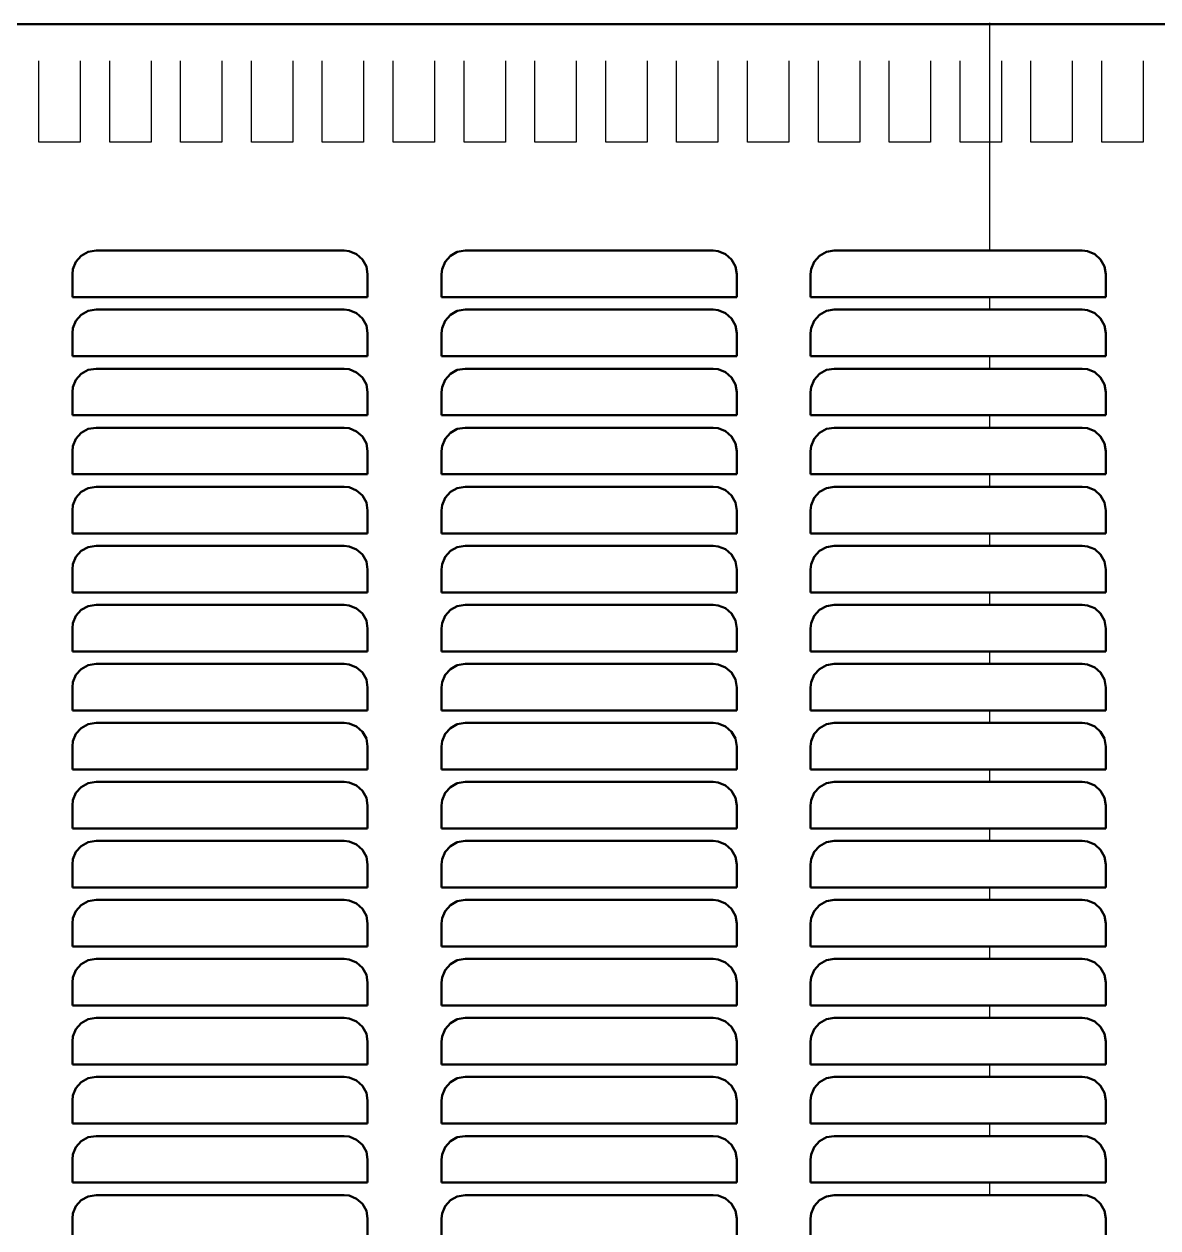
# Model space of a CAD drawing. Header units: inches. Extents: x 0 to 35.8, y 0 to 41.5.
# Drawn here: x 9.83 to 19.43, y 31.3 to 41.5 of the extents above; entities that cross this region are included whole.
import ezdxf

# ---------------------------------------------------------------- set-up
doc = ezdxf.new("R2010")
doc.units = ezdxf.units.IN
doc.header["$MEASUREMENT"] = 0
doc.linetypes.add('Dashed', pattern=[2, 1, -1])
for name, color, linetype, lineweight in [('2d ConnectionPoints', 7, 'Continuous', 50), ('AM_0', 7, 'Continuous', 50), ('AM_4', 3, 'Continuous', 25), ('AM_9', 6, 'Dashed', 25)]:
    doc.layers.add(name, color=color, linetype=linetype, lineweight=lineweight)

msp = doc.modelspace()

# ---------------------------------------------------------------- linework, layer by layer
at = {"layer": '2d ConnectionPoints'}
msp.add_point((18, 41.5), dxfattribs=at)
msp.add_point((18, 41.5), dxfattribs=at)
msp.add_point((18, 41.5), dxfattribs=at)
at = {"layer": 'AM_0'}
for p, q in [((0.23, 41.5), (35.77, 41.5)), ((12.534, 39.581), (10.434, 39.581)), ((15.659, 39.581), (13.559, 39.581)), ((18.784, 39.581), (16.684, 39.581)), ((10.234, 39.381), (10.234, 39.186)), ((12.734, 39.186), (12.734, 39.381)), ((13.359, 39.381), (13.359, 39.186)), ((15.859, 39.186), (15.859, 39.381)), ((16.484, 39.381), (16.484, 39.186)), ((18.984, 39.186), (18.984, 39.381)), ((10.234, 39.186), (12.734, 39.186)), ((13.359, 39.186), (15.859, 39.186)), ((16.484, 39.186), (18.984, 39.186)), ((12.534, 39.081), (10.434, 39.081)), ((15.659, 39.081), (13.559, 39.081)), ((18.784, 39.081), (16.684, 39.081)), ((10.234, 38.881), (10.234, 38.686)), ((12.734, 38.686), (12.734, 38.881)), ((13.359, 38.881), (13.359, 38.686)), ((15.859, 38.686), (15.859, 38.881)), ((16.484, 38.881), (16.484, 38.686)), ((18.984, 38.686), (18.984, 38.881)), ((10.234, 38.686), (12.734, 38.686)), ((13.359, 38.686), (15.859, 38.686)), ((16.484, 38.686), (18.984, 38.686)), ((12.534, 38.581), (10.434, 38.581)), ((15.659, 38.581), (13.559, 38.581)), ((18.784, 38.581), (16.684, 38.581)), ((10.234, 38.381), (10.234, 38.186)), ((12.734, 38.186), (12.734, 38.381)), ((13.359, 38.381), (13.359, 38.186)), ((15.859, 38.186), (15.859, 38.381)), ((16.484, 38.381), (16.484, 38.186)), ((18.984, 38.186), (18.984, 38.381)), ((10.234, 38.186), (12.734, 38.186)), ((13.359, 38.186), (15.859, 38.186)), ((16.484, 38.186), (18.984, 38.186)), ((12.534, 38.081), (10.434, 38.081)), ((15.659, 38.081), (13.559, 38.081)), ((18.784, 38.081), (16.684, 38.081)), ((10.234, 37.881), (10.234, 37.686)), ((12.734, 37.686), (12.734, 37.881)), ((13.359, 37.881), (13.359, 37.686)), ((15.859, 37.686), (15.859, 37.881)), ((16.484, 37.881), (16.484, 37.686)), ((18.984, 37.686), (18.984, 37.881)), ((10.234, 37.686), (12.734, 37.686)), ((13.359, 37.686), (15.859, 37.686)), ((16.484, 37.686), (18.984, 37.686)), ((12.534, 37.581), (10.434, 37.581)), ((15.659, 37.581), (13.559, 37.581)), ((18.784, 37.581), (16.684, 37.581)), ((10.234, 37.381), (10.234, 37.186)), ((12.734, 37.186), (12.734, 37.381)), ((13.359, 37.381), (13.359, 37.186)), ((15.859, 37.186), (15.859, 37.381)), ((16.484, 37.381), (16.484, 37.186)), ((18.984, 37.186), (18.984, 37.381)), ((10.234, 37.186), (12.734, 37.186)), ((13.359, 37.186), (15.859, 37.186)), ((16.484, 37.186), (18.984, 37.186)), ((12.534, 37.081), (10.434, 37.081)), ((15.659, 37.081), (13.559, 37.081)), ((18.784, 37.081), (16.684, 37.081)), ((10.234, 36.881), (10.234, 36.686)), ((12.734, 36.686), (12.734, 36.881)), ((13.359, 36.881), (13.359, 36.686)), ((15.859, 36.686), (15.859, 36.881)), ((16.484, 36.881), (16.484, 36.686)), ((18.984, 36.686), (18.984, 36.881)), ((10.234, 36.686), (12.734, 36.686)), ((13.359, 36.686), (15.859, 36.686)), ((16.484, 36.686), (18.984, 36.686)), ((12.534, 36.581), (10.434, 36.581)), ((15.659, 36.581), (13.559, 36.581)), ((18.784, 36.581), (16.684, 36.581)), ((10.234, 36.381), (10.234, 36.186)), ((12.734, 36.186), (12.734, 36.381)), ((13.359, 36.381), (13.359, 36.186)), ((15.859, 36.186), (15.859, 36.381)), ((16.484, 36.381), (16.484, 36.186)), ((18.984, 36.186), (18.984, 36.381)), ((10.234, 36.186), (12.734, 36.186)), ((13.359, 36.186), (15.859, 36.186)), ((16.484, 36.186), (18.984, 36.186)), ((12.534, 36.081), (10.434, 36.081)), ((15.659, 36.081), (13.559, 36.081)), ((18.784, 36.081), (16.684, 36.081)), ((10.234, 35.881), (10.234, 35.686)), ((12.734, 35.686), (12.734, 35.881)), ((13.359, 35.881), (13.359, 35.686)), ((15.859, 35.686), (15.859, 35.881)), ((16.484, 35.881), (16.484, 35.686)), ((18.984, 35.686), (18.984, 35.881)), ((10.234, 35.686), (12.734, 35.686)), ((13.359, 35.686), (15.859, 35.686)), ((16.484, 35.686), (18.984, 35.686)), ((12.534, 35.581), (10.434, 35.581)), ((15.659, 35.581), (13.559, 35.581)), ((18.784, 35.581), (16.684, 35.581)), ((10.234, 35.381), (10.234, 35.186)), ((12.734, 35.186), (12.734, 35.381)), ((13.359, 35.381), (13.359, 35.186)), ((15.859, 35.186), (15.859, 35.381)), ((16.484, 35.381), (16.484, 35.186)), ((18.984, 35.186), (18.984, 35.381)), ((10.234, 35.186), (12.734, 35.186)), ((13.359, 35.186), (15.859, 35.186)), ((16.484, 35.186), (18.984, 35.186)), ((12.534, 35.081), (10.434, 35.081)), ((15.659, 35.081), (13.559, 35.081)), ((18.784, 35.081), (16.684, 35.081)), ((10.234, 34.881), (10.234, 34.686)), ((12.734, 34.686), (12.734, 34.881)), ((13.359, 34.881), (13.359, 34.686)), ((15.859, 34.686), (15.859, 34.881)), ((16.484, 34.881), (16.484, 34.686)), ((18.984, 34.686), (18.984, 34.881)), ((10.234, 34.686), (12.734, 34.686)), ((13.359, 34.686), (15.859, 34.686)), ((16.484, 34.686), (18.984, 34.686)), ((12.534, 34.581), (10.434, 34.581)), ((15.659, 34.581), (13.559, 34.581)), ((18.784, 34.581), (16.684, 34.581)), ((10.234, 34.381), (10.234, 34.186)), ((12.734, 34.186), (12.734, 34.381)), ((13.359, 34.381), (13.359, 34.186)), ((15.859, 34.186), (15.859, 34.381)), ((16.484, 34.381), (16.484, 34.186)), ((18.984, 34.186), (18.984, 34.381)), ((10.234, 34.186), (12.734, 34.186)), ((13.359, 34.186), (15.859, 34.186)), ((16.484, 34.186), (18.984, 34.186)), ((12.534, 34.081), (10.434, 34.081)), ((15.659, 34.081), (13.559, 34.081)), ((18.784, 34.081), (16.684, 34.081)), ((10.234, 33.881), (10.234, 33.686)), ((12.734, 33.686), (12.734, 33.881)), ((13.359, 33.881), (13.359, 33.686)), ((15.859, 33.686), (15.859, 33.881)), ((16.484, 33.881), (16.484, 33.686)), ((18.984, 33.686), (18.984, 33.881)), ((10.234, 33.686), (12.734, 33.686)), ((13.359, 33.686), (15.859, 33.686)), ((16.484, 33.686), (18.984, 33.686)), ((12.534, 33.581), (10.434, 33.581)), ((15.659, 33.581), (13.559, 33.581)), ((18.784, 33.581), (16.684, 33.581)), ((10.234, 33.381), (10.234, 33.186)), ((12.734, 33.186), (12.734, 33.381)), ((13.359, 33.381), (13.359, 33.186)), ((15.859, 33.186), (15.859, 33.381)), ((16.484, 33.381), (16.484, 33.186)), ((18.984, 33.186), (18.984, 33.381)), ((10.234, 33.186), (12.734, 33.186)), ((13.359, 33.186), (15.859, 33.186)), ((16.484, 33.186), (18.984, 33.186)), ((12.534, 33.081), (10.434, 33.081)), ((15.659, 33.081), (13.559, 33.081)), ((18.784, 33.081), (16.684, 33.081)), ((10.234, 32.881), (10.234, 32.686)), ((12.734, 32.686), (12.734, 32.881)), ((13.359, 32.881), (13.359, 32.686)), ((15.859, 32.686), (15.859, 32.881)), ((16.484, 32.881), (16.484, 32.686)), ((18.984, 32.686), (18.984, 32.881)), ((10.234, 32.686), (12.734, 32.686)), ((13.359, 32.686), (15.859, 32.686)), ((16.484, 32.686), (18.984, 32.686)), ((12.534, 32.581), (10.434, 32.581)), ((15.659, 32.581), (13.559, 32.581)), ((18.784, 32.581), (16.684, 32.581)), ((10.234, 32.381), (10.234, 32.186)), ((12.734, 32.186), (12.734, 32.381)), ((13.359, 32.381), (13.359, 32.186)), ((15.859, 32.186), (15.859, 32.381)), ((16.484, 32.381), (16.484, 32.186)), ((18.984, 32.186), (18.984, 32.381)), ((10.234, 32.186), (12.734, 32.186)), ((13.359, 32.186), (15.859, 32.186)), ((16.484, 32.186), (18.984, 32.186)), ((12.534, 32.081), (10.434, 32.081)), ((15.659, 32.081), (13.559, 32.081)), ((18.784, 32.081), (16.684, 32.081)), ((10.234, 31.881), (10.234, 31.686)), ((12.734, 31.686), (12.734, 31.881)), ((13.359, 31.881), (13.359, 31.686)), ((15.859, 31.686), (15.859, 31.881)), ((16.484, 31.881), (16.484, 31.686)), ((18.984, 31.686), (18.984, 31.881)), ((10.234, 31.686), (12.734, 31.686)), ((13.359, 31.686), (15.859, 31.686)), ((16.484, 31.686), (18.984, 31.686)), ((12.534, 31.581), (10.434, 31.581)), ((15.659, 31.581), (13.559, 31.581)), ((18.784, 31.581), (16.684, 31.581)), ((10.234, 31.381), (10.234, 31.186)), ((12.734, 31.186), (12.734, 31.381)), ((13.359, 31.381), (13.359, 31.186)), ((15.859, 31.186), (15.859, 31.381)), ((16.484, 31.381), (16.484, 31.186)), ((18.984, 31.186), (18.984, 31.381))]:
    msp.add_line(p, q, dxfattribs=at)
for points in [[(10.434, 39.581), (10.368, 39.57), (10.309, 39.537), (10.264, 39.487), (10.239, 39.425), (10.234, 39.381)], [(12.734, 39.381), (12.723, 39.447), (12.69, 39.506), (12.64, 39.55), (12.578, 39.576), (12.534, 39.581)], [(13.559, 39.581), (13.493, 39.57), (13.434, 39.537), (13.389, 39.487), (13.364, 39.425), (13.359, 39.381)], [(15.859, 39.381), (15.848, 39.447), (15.815, 39.506), (15.765, 39.551), (15.703, 39.576), (15.659, 39.581)], [(16.684, 39.581), (16.618, 39.57), (16.559, 39.537), (16.514, 39.487), (16.489, 39.425), (16.484, 39.381)], [(18.984, 39.381), (18.973, 39.447), (18.94, 39.506), (18.89, 39.551), (18.828, 39.576), (18.784, 39.581)], [(10.434, 39.081), (10.368, 39.07), (10.309, 39.037), (10.264, 38.987), (10.239, 38.925), (10.234, 38.881)], [(12.734, 38.881), (12.723, 38.947), (12.69, 39.006), (12.64, 39.05), (12.578, 39.076), (12.534, 39.081)], [(13.559, 39.081), (13.493, 39.07), (13.434, 39.037), (13.389, 38.987), (13.364, 38.925), (13.359, 38.881)], [(15.859, 38.881), (15.848, 38.947), (15.815, 39.006), (15.765, 39.051), (15.703, 39.076), (15.659, 39.081)], [(16.684, 39.081), (16.618, 39.07), (16.559, 39.037), (16.514, 38.987), (16.489, 38.925), (16.484, 38.881)], [(18.984, 38.881), (18.973, 38.947), (18.94, 39.006), (18.89, 39.051), (18.828, 39.076), (18.784, 39.081)], [(10.434, 38.581), (10.368, 38.57), (10.309, 38.537), (10.264, 38.487), (10.239, 38.425), (10.234, 38.381)], [(12.734, 38.381), (12.723, 38.447), (12.69, 38.506), (12.64, 38.55), (12.578, 38.576), (12.534, 38.581)], [(13.559, 38.581), (13.493, 38.57), (13.434, 38.537), (13.389, 38.487), (13.364, 38.425), (13.359, 38.381)], [(15.859, 38.381), (15.848, 38.447), (15.815, 38.506), (15.765, 38.551), (15.703, 38.576), (15.659, 38.581)], [(16.684, 38.581), (16.618, 38.57), (16.559, 38.537), (16.514, 38.487), (16.489, 38.425), (16.484, 38.381)], [(18.984, 38.381), (18.973, 38.447), (18.94, 38.506), (18.89, 38.551), (18.828, 38.576), (18.784, 38.581)], [(10.434, 38.081), (10.368, 38.07), (10.309, 38.037), (10.264, 37.987), (10.239, 37.925), (10.234, 37.881)], [(12.734, 37.881), (12.723, 37.947), (12.69, 38.006), (12.64, 38.05), (12.578, 38.076), (12.534, 38.081)], [(13.559, 38.081), (13.493, 38.07), (13.434, 38.037), (13.389, 37.987), (13.364, 37.925), (13.359, 37.881)], [(15.859, 37.881), (15.848, 37.947), (15.815, 38.006), (15.765, 38.051), (15.703, 38.076), (15.659, 38.081)], [(16.684, 38.081), (16.618, 38.07), (16.559, 38.037), (16.514, 37.987), (16.489, 37.925), (16.484, 37.881)], [(18.984, 37.881), (18.973, 37.947), (18.94, 38.006), (18.89, 38.051), (18.828, 38.076), (18.784, 38.081)], [(10.434, 37.581), (10.368, 37.57), (10.309, 37.537), (10.264, 37.487), (10.239, 37.425), (10.234, 37.381)], [(12.734, 37.381), (12.723, 37.447), (12.69, 37.506), (12.64, 37.55), (12.578, 37.576), (12.534, 37.581)], [(13.559, 37.581), (13.493, 37.57), (13.434, 37.537), (13.389, 37.487), (13.364, 37.425), (13.359, 37.381)], [(15.859, 37.381), (15.848, 37.447), (15.815, 37.506), (15.765, 37.551), (15.703, 37.576), (15.659, 37.581)], [(16.684, 37.581), (16.618, 37.57), (16.559, 37.537), (16.514, 37.487), (16.489, 37.425), (16.484, 37.381)], [(18.984, 37.381), (18.973, 37.447), (18.94, 37.506), (18.89, 37.551), (18.828, 37.576), (18.784, 37.581)], [(10.434, 37.081), (10.368, 37.07), (10.309, 37.037), (10.264, 36.987), (10.239, 36.925), (10.234, 36.881)], [(12.734, 36.881), (12.723, 36.947), (12.69, 37.006), (12.64, 37.05), (12.578, 37.076), (12.534, 37.081)], [(13.559, 37.081), (13.493, 37.07), (13.434, 37.037), (13.389, 36.987), (13.364, 36.925), (13.359, 36.881)], [(15.859, 36.881), (15.848, 36.947), (15.815, 37.006), (15.765, 37.051), (15.703, 37.076), (15.659, 37.081)], [(16.684, 37.081), (16.618, 37.07), (16.559, 37.037), (16.514, 36.987), (16.489, 36.925), (16.484, 36.881)], [(18.984, 36.881), (18.973, 36.947), (18.94, 37.006), (18.89, 37.051), (18.828, 37.076), (18.784, 37.081)], [(10.434, 36.581), (10.368, 36.57), (10.309, 36.537), (10.264, 36.487), (10.239, 36.425), (10.234, 36.381)], [(12.734, 36.381), (12.723, 36.447), (12.69, 36.506), (12.64, 36.55), (12.578, 36.576), (12.534, 36.581)], [(13.559, 36.581), (13.493, 36.57), (13.434, 36.537), (13.389, 36.487), (13.364, 36.425), (13.359, 36.381)], [(15.859, 36.381), (15.848, 36.447), (15.815, 36.506), (15.765, 36.551), (15.703, 36.576), (15.659, 36.581)], [(16.684, 36.581), (16.618, 36.57), (16.559, 36.537), (16.514, 36.487), (16.489, 36.425), (16.484, 36.381)], [(18.984, 36.381), (18.973, 36.447), (18.94, 36.506), (18.89, 36.551), (18.828, 36.576), (18.784, 36.581)], [(10.434, 36.081), (10.368, 36.07), (10.309, 36.037), (10.264, 35.987), (10.239, 35.925), (10.234, 35.881)], [(12.734, 35.881), (12.723, 35.947), (12.69, 36.006), (12.64, 36.05), (12.578, 36.076), (12.534, 36.081)], [(13.559, 36.081), (13.493, 36.07), (13.434, 36.037), (13.389, 35.987), (13.364, 35.925), (13.359, 35.881)], [(15.859, 35.881), (15.848, 35.947), (15.815, 36.006), (15.765, 36.051), (15.703, 36.076), (15.659, 36.081)], [(16.684, 36.081), (16.618, 36.07), (16.559, 36.037), (16.514, 35.987), (16.489, 35.925), (16.484, 35.881)], [(18.984, 35.881), (18.973, 35.947), (18.94, 36.006), (18.89, 36.051), (18.828, 36.076), (18.784, 36.081)], [(10.434, 35.581), (10.368, 35.57), (10.309, 35.537), (10.264, 35.487), (10.239, 35.425), (10.234, 35.381)], [(12.734, 35.381), (12.723, 35.447), (12.69, 35.506), (12.64, 35.55), (12.578, 35.576), (12.534, 35.581)], [(13.559, 35.581), (13.493, 35.57), (13.434, 35.537), (13.389, 35.487), (13.364, 35.425), (13.359, 35.381)], [(15.859, 35.381), (15.848, 35.447), (15.815, 35.506), (15.765, 35.551), (15.703, 35.576), (15.659, 35.581)], [(16.684, 35.581), (16.618, 35.57), (16.559, 35.537), (16.514, 35.487), (16.489, 35.425), (16.484, 35.381)], [(18.984, 35.381), (18.973, 35.447), (18.94, 35.506), (18.89, 35.551), (18.828, 35.576), (18.784, 35.581)], [(10.434, 35.081), (10.368, 35.07), (10.309, 35.037), (10.264, 34.987), (10.239, 34.925), (10.234, 34.881)], [(12.734, 34.881), (12.723, 34.947), (12.69, 35.006), (12.64, 35.05), (12.578, 35.076), (12.534, 35.081)], [(13.559, 35.081), (13.493, 35.07), (13.434, 35.037), (13.389, 34.987), (13.364, 34.925), (13.359, 34.881)], [(15.859, 34.881), (15.848, 34.947), (15.815, 35.006), (15.765, 35.051), (15.703, 35.076), (15.659, 35.081)], [(16.684, 35.081), (16.618, 35.07), (16.559, 35.037), (16.514, 34.987), (16.489, 34.925), (16.484, 34.881)], [(18.984, 34.881), (18.973, 34.947), (18.94, 35.006), (18.89, 35.051), (18.828, 35.076), (18.784, 35.081)], [(10.434, 34.581), (10.368, 34.57), (10.309, 34.537), (10.264, 34.487), (10.239, 34.425), (10.234, 34.381)], [(12.734, 34.381), (12.723, 34.447), (12.69, 34.506), (12.64, 34.55), (12.578, 34.576), (12.534, 34.581)], [(13.559, 34.581), (13.493, 34.57), (13.434, 34.537), (13.389, 34.487), (13.364, 34.425), (13.359, 34.381)], [(15.859, 34.381), (15.848, 34.447), (15.815, 34.506), (15.765, 34.551), (15.703, 34.576), (15.659, 34.581)], [(16.684, 34.581), (16.618, 34.57), (16.559, 34.537), (16.514, 34.487), (16.489, 34.425), (16.484, 34.381)], [(18.984, 34.381), (18.973, 34.447), (18.94, 34.506), (18.89, 34.551), (18.828, 34.576), (18.784, 34.581)], [(10.434, 34.081), (10.368, 34.07), (10.309, 34.037), (10.264, 33.987), (10.239, 33.925), (10.234, 33.881)], [(12.734, 33.881), (12.723, 33.947), (12.69, 34.006), (12.64, 34.05), (12.578, 34.076), (12.534, 34.081)], [(13.559, 34.081), (13.493, 34.07), (13.434, 34.037), (13.389, 33.987), (13.364, 33.925), (13.359, 33.881)], [(15.859, 33.881), (15.848, 33.947), (15.815, 34.006), (15.765, 34.051), (15.703, 34.076), (15.659, 34.081)], [(16.684, 34.081), (16.618, 34.07), (16.559, 34.037), (16.514, 33.987), (16.489, 33.925), (16.484, 33.881)], [(18.984, 33.881), (18.973, 33.947), (18.94, 34.006), (18.89, 34.051), (18.828, 34.076), (18.784, 34.081)], [(10.434, 33.581), (10.368, 33.57), (10.309, 33.537), (10.264, 33.487), (10.239, 33.425), (10.234, 33.381)], [(12.734, 33.381), (12.723, 33.447), (12.69, 33.506), (12.64, 33.55), (12.578, 33.576), (12.534, 33.581)], [(13.559, 33.581), (13.493, 33.57), (13.434, 33.537), (13.389, 33.487), (13.364, 33.425), (13.359, 33.381)], [(15.859, 33.381), (15.848, 33.447), (15.815, 33.506), (15.765, 33.551), (15.703, 33.576), (15.659, 33.581)], [(16.684, 33.581), (16.618, 33.57), (16.559, 33.537), (16.514, 33.487), (16.489, 33.425), (16.484, 33.381)], [(18.984, 33.381), (18.973, 33.447), (18.94, 33.506), (18.89, 33.551), (18.828, 33.576), (18.784, 33.581)], [(10.434, 33.081), (10.368, 33.07), (10.309, 33.037), (10.264, 32.987), (10.239, 32.925), (10.234, 32.881)], [(12.734, 32.881), (12.723, 32.947), (12.69, 33.006), (12.64, 33.05), (12.578, 33.076), (12.534, 33.081)], [(13.559, 33.081), (13.493, 33.07), (13.434, 33.037), (13.389, 32.987), (13.364, 32.925), (13.359, 32.881)], [(15.859, 32.881), (15.848, 32.947), (15.815, 33.006), (15.765, 33.051), (15.703, 33.076), (15.659, 33.081)], [(16.684, 33.081), (16.618, 33.07), (16.559, 33.037), (16.514, 32.987), (16.489, 32.925), (16.484, 32.881)], [(18.984, 32.881), (18.973, 32.947), (18.94, 33.006), (18.89, 33.051), (18.828, 33.076), (18.784, 33.081)], [(10.434, 32.581), (10.368, 32.57), (10.309, 32.537), (10.264, 32.487), (10.239, 32.425), (10.234, 32.381)], [(12.734, 32.381), (12.723, 32.447), (12.69, 32.506), (12.64, 32.55), (12.578, 32.576), (12.534, 32.581)], [(13.559, 32.581), (13.493, 32.57), (13.434, 32.537), (13.389, 32.487), (13.364, 32.425), (13.359, 32.381)], [(15.859, 32.381), (15.848, 32.447), (15.815, 32.506), (15.765, 32.551), (15.703, 32.576), (15.659, 32.581)], [(16.684, 32.581), (16.618, 32.57), (16.559, 32.537), (16.514, 32.487), (16.489, 32.425), (16.484, 32.381)], [(18.984, 32.381), (18.973, 32.447), (18.94, 32.506), (18.89, 32.551), (18.828, 32.576), (18.784, 32.581)], [(10.434, 32.081), (10.368, 32.07), (10.309, 32.037), (10.264, 31.987), (10.239, 31.925), (10.234, 31.881)], [(12.734, 31.881), (12.723, 31.947), (12.69, 32.006), (12.64, 32.05), (12.578, 32.076), (12.534, 32.081)], [(13.559, 32.081), (13.493, 32.07), (13.434, 32.037), (13.389, 31.987), (13.364, 31.925), (13.359, 31.881)], [(15.859, 31.881), (15.848, 31.947), (15.815, 32.006), (15.765, 32.051), (15.703, 32.076), (15.659, 32.081)], [(16.684, 32.081), (16.618, 32.07), (16.559, 32.037), (16.514, 31.987), (16.489, 31.925), (16.484, 31.881)], [(18.984, 31.881), (18.973, 31.947), (18.94, 32.006), (18.89, 32.051), (18.828, 32.076), (18.784, 32.081)], [(10.434, 31.581), (10.368, 31.57), (10.309, 31.537), (10.264, 31.487), (10.239, 31.425), (10.234, 31.381)], [(12.734, 31.381), (12.723, 31.447), (12.69, 31.506), (12.64, 31.55), (12.578, 31.576), (12.534, 31.581)], [(13.559, 31.581), (13.493, 31.57), (13.434, 31.537), (13.389, 31.487), (13.364, 31.425), (13.359, 31.381)], [(15.859, 31.381), (15.848, 31.447), (15.815, 31.506), (15.765, 31.551), (15.703, 31.576), (15.659, 31.581)], [(16.684, 31.581), (16.618, 31.57), (16.559, 31.537), (16.514, 31.487), (16.489, 31.425), (16.484, 31.381)], [(18.984, 31.381), (18.973, 31.447), (18.94, 31.506), (18.89, 31.551), (18.828, 31.576), (18.784, 31.581)]]:
    msp.add_lwpolyline(points, dxfattribs=at)
at = {"layer": 'AM_4'}
for p, q in [((18, 41.5), (18, 39.581)), ((18, 39.186), (18, 39.081)), ((18, 38.686), (18, 38.581)), ((18, 38.186), (18, 38.081)), ((18, 37.686), (18, 37.581)), ((18, 37.186), (18, 37.081)), ((18, 36.686), (18, 36.581)), ((18, 36.186), (18, 36.081)), ((18, 35.686), (18, 35.581)), ((18, 35.186), (18, 35.081)), ((18, 34.686), (18, 34.581)), ((18, 34.186), (18, 34.081)), ((18, 33.686), (18, 33.581)), ((18, 33.186), (18, 33.081)), ((18, 32.686), (18, 32.581)), ((18, 32.186), (18, 32.081)), ((18, 31.686), (18, 31.581))]:
    msp.add_line(p, q, dxfattribs=at)
at = {"layer": 'AM_9'}
for p, q in [((9.95, 40.5), (9.95, 41.188)), ((10.3, 41.188), (10.3, 40.5)), ((10.55, 40.5), (10.55, 41.188)), ((10.9, 41.188), (10.9, 40.5)), ((11.15, 40.5), (11.15, 41.188)), ((11.5, 41.188), (11.5, 40.5)), ((11.75, 40.5), (11.75, 41.188)), ((12.1, 41.188), (12.1, 40.5)), ((12.35, 40.5), (12.35, 41.188)), ((12.7, 41.188), (12.7, 40.5)), ((12.95, 40.5), (12.95, 41.188)), ((13.3, 41.188), (13.3, 40.5)), ((13.55, 40.5), (13.55, 41.188)), ((13.9, 41.188), (13.9, 40.5)), ((14.15, 40.5), (14.15, 41.188)), ((14.5, 41.188), (14.5, 40.5)), ((14.75, 40.5), (14.75, 41.188)), ((15.1, 41.188), (15.1, 40.5)), ((15.35, 40.5), (15.35, 41.188)), ((15.7, 41.188), (15.7, 40.5)), ((15.95, 40.5), (15.95, 41.188)), ((16.3, 41.188), (16.3, 40.5)), ((16.55, 40.5), (16.55, 41.188)), ((16.9, 41.188), (16.9, 40.5)), ((17.15, 40.5), (17.15, 41.188)), ((17.5, 41.188), (17.5, 40.5)), ((17.75, 40.5), (17.75, 41.188)), ((18.1, 41.188), (18.1, 40.5)), ((18.35, 40.5), (18.35, 41.188)), ((18.7, 41.188), (18.7, 40.5)), ((18.95, 40.5), (18.95, 41.188)), ((19.3, 41.188), (19.3, 40.5)), ((10.3, 40.5), (9.95, 40.5)), ((10.9, 40.5), (10.55, 40.5)), ((11.5, 40.5), (11.15, 40.5)), ((12.1, 40.5), (11.75, 40.5)), ((12.7, 40.5), (12.35, 40.5)), ((13.3, 40.5), (12.95, 40.5)), ((13.9, 40.5), (13.55, 40.5)), ((14.5, 40.5), (14.15, 40.5)), ((15.1, 40.5), (14.75, 40.5)), ((15.7, 40.5), (15.35, 40.5)), ((16.3, 40.5), (15.95, 40.5)), ((16.9, 40.5), (16.55, 40.5)), ((17.5, 40.5), (17.15, 40.5)), ((18.1, 40.5), (17.75, 40.5)), ((18.7, 40.5), (18.35, 40.5)), ((19.3, 40.5), (18.95, 40.5))]:
    msp.add_line(p, q, dxfattribs=at)

doc.saveas('drawing.dxf')
